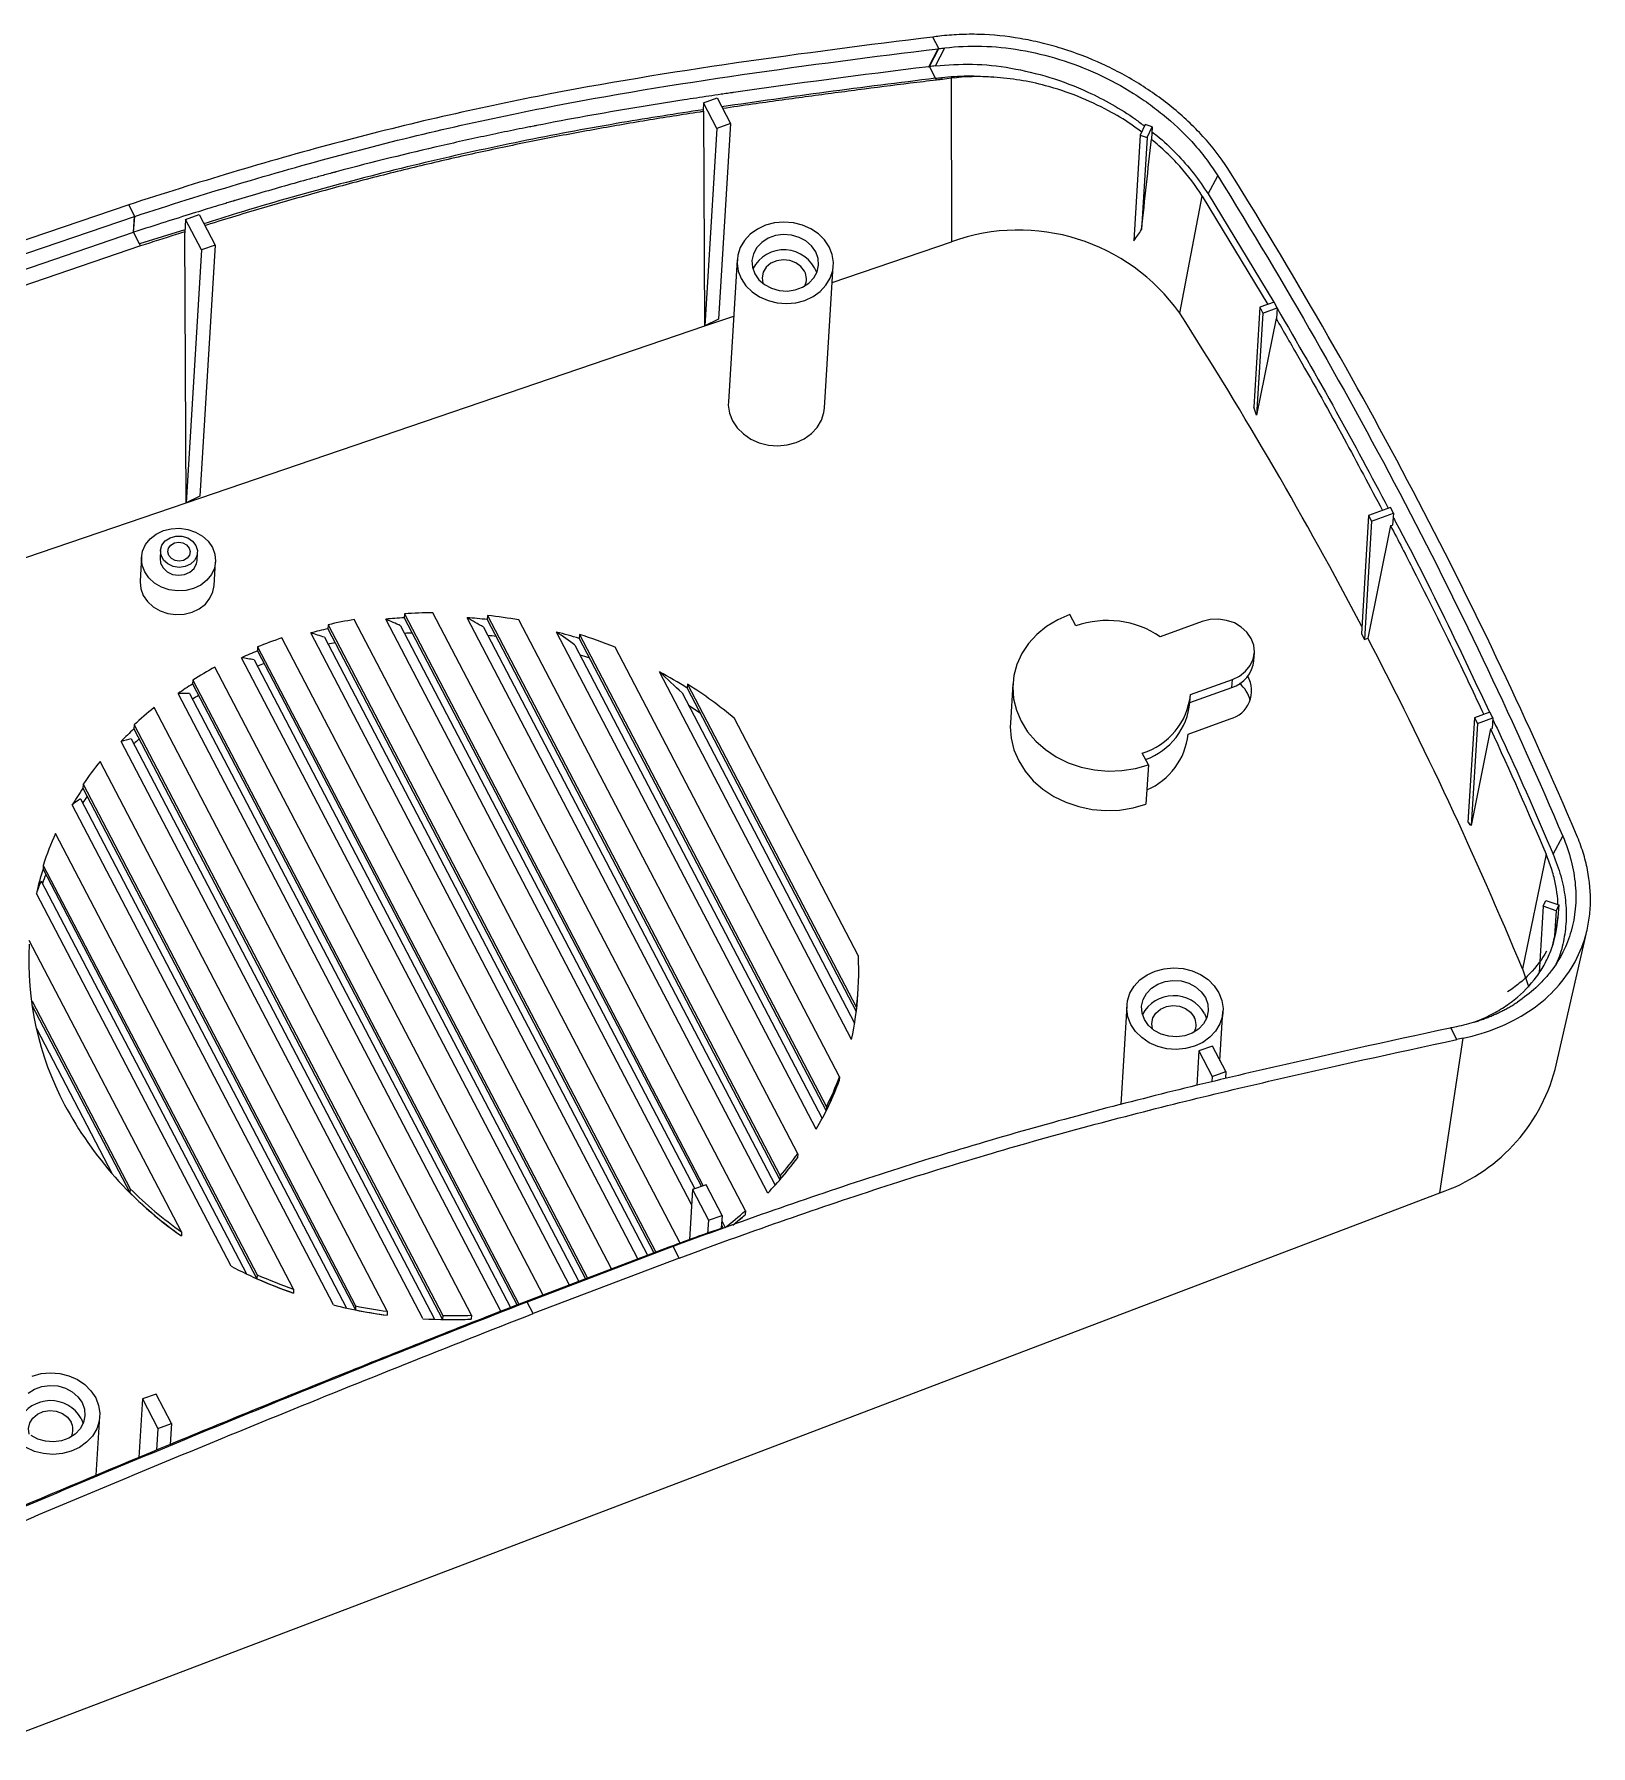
# Model space of a CAD drawing. Header units: inches. Extents: x 1181 to 2938, y 573 to 1158.
# Drawn here: x 1656.3 to 1761.3, y 720.4 to 835.9 of the extents above; entities that cross this region are included whole.
import ezdxf

# ---------------------------------------------------------------- set-up
doc = ezdxf.new("R2010")
doc.units = ezdxf.units.IN

msp = doc.modelspace()

# ---------------------------------------------------------------- linework, layer by layer
at = {"color": 7, "linetype": 'Continuous', "lineweight": 15}
for p, q in [((1716.631, 833.666), (1717.27, 834.884)), ((1716.676, 833.671), (1717.315, 834.89)), ((1717.315, 834.89), (1716.907, 835.671)), ((1717.075, 833.721), (1717.716, 834.939)), ((1716.631, 833.666), (1716.676, 833.671)), ((1717.086, 832.886), (1716.676, 833.671)), ((1717.143, 832.766), (1717.086, 832.886)), ((1717.551, 832.816), (1717.494, 832.936)), ((1718.137, 832.888), (1718.162, 821.864)), ((1701.434, 831.234), (1701.404, 830.738)), ((1701.434, 831.234), (1702.347, 831.563)), ((1702.338, 829.504), (1701.434, 831.234)), ((1702.347, 831.563), (1703.25, 829.833)), ((1701.449, 830.651), (1701.404, 830.738)), ((1701.519, 816.191), (1701.449, 830.651)), ((1702.338, 829.504), (1701.519, 816.191)), ((1703.25, 829.833), (1702.338, 829.504)), ((1703.25, 829.833), (1702.439, 816.639)), ((1730.894, 829.051), (1730.456, 821.934)), ((1731.225, 829.777), (1730.894, 829.051)), ((1730.894, 829.051), (1731.361, 828.892)), ((1731.361, 828.892), (1730.979, 822.681)), ((1731.691, 829.617), (1731.225, 829.777)), ((1731.361, 828.892), (1731.691, 829.617)), ((1731.691, 829.617), (1731.639, 828.771)), ((1735.469, 825.085), (1736.119, 826.305)), ((1662.675, 824.352), (1652.659, 820.938)), ((1663.082, 823.572), (1662.675, 824.352)), ((1733.55, 817.057), (1735.073, 824.942)), ((1735.073, 824.942), (1739.483, 817.638)), ((1735.469, 825.085), (1739.887, 817.783)), ((1653.066, 820.158), (1663.063, 823.566)), ((1662.996, 822.501), (1663.082, 823.572)), ((1662.998, 822.501), (1663.063, 823.566)), ((1666.505, 823.374), (1666.448, 822.456)), ((1666.505, 823.374), (1667.417, 823.703)), ((1667.584, 821.308), (1666.505, 823.374)), ((1667.417, 823.703), (1668.497, 821.637)), ((1653.017, 819.099), (1662.997, 822.501)), ((1663.407, 821.714), (1662.997, 822.5)), ((1666.536, 804.266), (1666.448, 822.456)), ((1710.121, 819.123), (1718.162, 821.864)), ((1663.475, 821.577), (1653.496, 818.175)), ((1663.475, 821.577), (1663.407, 821.714)), ((1667.584, 821.308), (1666.536, 804.266)), ((1668.497, 821.637), (1667.456, 804.714)), ((1668.497, 821.637), (1667.584, 821.308)), ((1703.702, 820.643), (1703.113, 811.057)), ((1709.6, 810.658), (1710.19, 820.244)), ((1738.957, 817.448), (1738.543, 810.713)), ((1739.917, 817.794), (1738.957, 817.448)), ((1738.957, 817.448), (1739.161, 817.058)), ((1739.161, 817.058), (1740.12, 817.404)), ((1740.12, 817.404), (1739.917, 817.794)), ((1740.12, 817.404), (1740.077, 816.696)), ((1666.536, 804.266), (1701.519, 816.191)), ((1701.519, 816.191), (1703.469, 816.855)), ((1702.439, 816.639), (1701.519, 816.191)), ((1739.161, 817.058), (1738.737, 810.169)), ((1740.047, 816.692), (1738.737, 810.169)), ((1740.047, 816.692), (1740.077, 816.696)), ((1667.456, 804.714), (1666.536, 804.266)), ((1634.432, 793.323), (1666.536, 804.266)), ((1746.291, 803.411), (1745.8, 795.423)), ((1747.755, 803.939), (1746.291, 803.411)), ((1746.291, 803.411), (1746.495, 803.021)), ((1746.495, 803.021), (1747.959, 803.549)), ((1747.959, 803.549), (1747.755, 803.939)), ((1747.959, 803.549), (1747.909, 802.741)), ((1746.495, 803.021), (1746.004, 795.033)), ((1747.769, 802.718), (1746.245, 795.12)), ((1747.769, 802.718), (1747.909, 802.741)), ((1663.534, 800.583), (1663.436, 798.985)), ((1664.814, 801.038), (1664.782, 800.506)), ((1667.277, 800.352), (1667.31, 800.885)), ((1668.426, 798.678), (1668.525, 800.276)), ((1681.267, 796.776), (1681.25, 796.51)), ((1681.25, 796.51), (1701.289, 758.156)), ((1681.267, 796.776), (1701.42, 758.203)), ((1704.256, 756.51), (1683.185, 796.841)), ((1705.763, 757.7), (1685.489, 796.504)), ((1686.868, 796.653), (1686.852, 796.387)), ((1686.868, 796.653), (1706.607, 758.874)), ((1726.546, 795.95), (1726.138, 796.73)), ((1697.007, 753.263), (1674.949, 795.481)), ((1676.117, 796.033), (1676.101, 795.767)), ((1676.101, 795.767), (1698.092, 753.676)), ((1676.117, 796.033), (1698.222, 753.726)), ((1699.883, 754.283), (1677.886, 796.384)), ((1700.629, 756.928), (1680.003, 796.407)), ((1681.008, 795.963), (1700.845, 757.996)), ((1686.59, 795.878), (1706.259, 758.232)), ((1686.852, 796.387), (1706.59, 758.608)), ((1707.786, 760.353), (1688.974, 796.358)), ((1709.041, 762.024), (1691.53, 795.54)), ((1693.074, 795.373), (1693.058, 795.106)), ((1693.074, 795.373), (1709.72, 763.514)), ((1735.069, 796.243), (1732.239, 795.223)), ((1745.8, 795.423), (1746.004, 795.033)), ((1671.362, 794.536), (1671.346, 794.27)), ((1671.346, 794.27), (1693.473, 751.919)), ((1671.362, 794.536), (1693.603, 751.968)), ((1695.231, 752.588), (1672.995, 795.147)), ((1675.875, 795.189), (1697.652, 753.509)), ((1692.767, 794.653), (1709.441, 762.74)), ((1693.058, 795.106), (1709.703, 763.248)), ((1710.609, 765.549), (1695.471, 794.522)), ((1738.55, 793.608), (1738.583, 794.14)), ((1746.004, 795.033), (1746.245, 795.12)), ((1690.612, 750.83), (1668.487, 793.177)), ((1692.388, 751.506), (1670.283, 793.812)), ((1671.135, 793.664), (1693.033, 751.751)), ((1666.991, 792.305), (1666.974, 792.038)), ((1666.974, 792.038), (1688.887, 750.099)), ((1666.991, 792.305), (1688.984, 750.21)), ((1711.418, 768.072), (1698.472, 792.852)), ((1700.358, 792.031), (1700.341, 791.765)), ((1700.358, 792.031), (1711.756, 770.216)), ((1722.299, 792.06), (1722.135, 789.397)), ((1734.276, 791.324), (1737.106, 792.344)), ((1737.074, 791.811), (1737.106, 792.344)), ((1687.774, 749.737), (1666.005, 791.403)), ((1666.778, 791.403), (1688.417, 749.988)), ((1699.987, 791.432), (1711.626, 769.156)), ((1700.341, 791.765), (1711.739, 769.949)), ((1734.243, 790.791), (1737.074, 791.811)), ((1734.243, 790.791), (1734.276, 791.324)), ((1685.787, 749.468), (1664.378, 790.444)), ((1711.876, 773.721), (1703.523, 789.709)), ((1734.112, 788.661), (1736.943, 789.681)), ((1753.421, 789.764), (1752.989, 782.725)), ((1754.467, 790.141), (1753.421, 789.764)), ((1753.421, 789.764), (1753.625, 789.375)), ((1753.625, 789.375), (1754.671, 789.751)), ((1754.671, 789.751), (1754.467, 790.141)), ((1754.671, 789.751), (1754.626, 789.027)), ((1663.035, 789.278), (1663.018, 789.012)), ((1663.018, 789.012), (1683.828, 749.183)), ((1663.035, 789.278), (1683.844, 749.449)), ((1753.625, 789.375), (1753.202, 782.485)), ((1754.511, 789.008), (1753.202, 782.485)), ((1754.511, 789.008), (1754.626, 789.027)), ((1682.499, 749.236), (1662.157, 788.169)), ((1662.84, 788.343), (1683.292, 749.198)), ((1731.435, 786.592), (1731.027, 787.372)), ((1680.11, 749.735), (1660.735, 786.817)), ((1731.435, 786.592), (1731.271, 783.93)), ((1659.589, 785.274), (1659.573, 785.008)), ((1659.573, 785.008), (1677.954, 749.827)), ((1659.589, 785.274), (1677.97, 750.093)), ((1676.478, 750.16), (1658.858, 783.885)), ((1659.418, 784.294), (1677.361, 749.953)), ((1673.791, 751.231), (1657.735, 781.961)), ((1758.734, 780.556), (1759.384, 781.776)), ((1758.263, 780.557), (1756.66, 772.825)), ((1656.908, 779.808), (1656.891, 779.542)), ((1656.891, 779.542), (1671.316, 751.933)), ((1656.908, 779.808), (1671.333, 752.2)), ((1656.777, 778.75), (1670.622, 752.252)), ((1669.576, 752.772), (1656.441, 777.913)), ((1758.066, 777.044), (1757.791, 772.57)), ((1758.066, 777.044), (1758.245, 777.436)), ((1758.93, 776.749), (1758.066, 777.044)), ((1758.245, 777.436), (1759.109, 777.141)), ((1759.109, 777.141), (1758.93, 776.749)), ((1759.109, 777.141), (1759.057, 776.295)), ((1758.93, 776.749), (1758.826, 775.056)), ((1666.241, 755.083), (1655.966, 774.749)), ((1758.826, 775.056), (1758.642, 774.268)), ((1758.866, 766.047), (1761.026, 775.467)), ((1711.85, 771.158), (1711.867, 771.424)), ((1656.14, 770.381), (1662.748, 757.734)), ((1656.157, 770.648), (1662.765, 758)), ((1711.756, 770.216), (1711.739, 769.949)), ((1729.982, 770.344), (1729.571, 763.669)), ((1736.266, 766.642), (1736.469, 769.945)), ((1656.441, 768.795), (1661.559, 759)), ((1735.214, 769.82), (1735.349, 769.48)), ((1752.233, 768.058), (1751.825, 768.839)), ((1735.753, 767.624), (1734.841, 767.295)), ((1736.657, 765.895), (1735.753, 767.624)), ((1751.091, 757.723), (1752.659, 768.149)), ((1734.841, 767.295), (1734.697, 764.955)), ((1734.841, 767.295), (1735.744, 765.566)), ((1710.609, 765.549), (1710.592, 765.283)), ((1735.744, 765.566), (1735.722, 765.203)), ((1735.744, 765.566), (1736.657, 765.895)), ((1736.657, 765.895), (1736.628, 765.423)), ((1709.72, 763.514), (1709.703, 763.248)), ((1707.786, 760.353), (1707.77, 760.087)), ((1706.607, 758.874), (1706.59, 758.608)), ((1653.095, 720.432), (1751.091, 757.723)), ((1662.765, 758), (1662.748, 757.734)), ((1700.692, 757.941), (1700.484, 754.561)), ((1701.604, 758.27), (1700.692, 757.941)), ((1700.692, 757.941), (1701.771, 755.875)), ((1702.684, 756.204), (1701.604, 758.27)), ((1701.771, 755.875), (1702.684, 756.204)), ((1702.684, 756.204), (1702.63, 755.331)), ((1704.256, 756.51), (1704.24, 756.244)), ((1666.241, 755.083), (1666.225, 754.817)), ((1701.771, 755.875), (1701.715, 754.957)), ((1702.644, 755.562), (1702.767, 755.327)), ((1702.661, 755.828), (1702.889, 755.391)), ((1698.809, 753.949), (1689.002, 750.217)), ((1699.361, 754.094), (1689.537, 750.355)), ((1699.787, 753.321), (1699.379, 754.101)), ((1699.787, 753.321), (1689.944, 749.575)), ((1671.333, 752.2), (1671.316, 751.933)), ((1673.791, 751.231), (1673.774, 750.965)), ((1689.537, 750.355), (1689.52, 750.349)), ((1689.944, 749.575), (1689.537, 750.355)), ((1677.97, 750.093), (1677.954, 749.827)), ((1680.11, 749.735), (1680.093, 749.469)), ((1683.844, 749.449), (1683.828, 749.183)), ((1685.787, 749.468), (1685.77, 749.202)), ((1663.599, 743.826), (1663.357, 739.877)), ((1664.512, 744.155), (1663.599, 743.826)), ((1663.599, 743.826), (1664.637, 741.839)), ((1665.55, 742.168), (1664.512, 744.155)), ((1659.464, 742.51), (1659.599, 742.17)), ((1660.476, 738.675), (1660.72, 742.635)), ((1664.637, 741.839), (1664.547, 740.371)), ((1664.637, 741.839), (1665.55, 742.168)), ((1665.55, 742.168), (1665.463, 740.75)), ((1665.463, 740.75), (1665.463, 740.75))]:
    msp.add_line(p, q, dxfattribs=at)
at = {"color": 8, "linetype": 'Continuous', "lineweight": 15}
for p, q in [((1666.461, 822.672), (1663.407, 821.714)), ((1753.515, 769.27), (1754.167, 769.554))]:
    msp.add_line(p, q, dxfattribs=at)
at = {"color": 7, "linetype": 'Continuous', "lineweight": 15, "flags": 128}
for points in [[(1717.27, 834.884), (1717.293, 834.887), (1717.304, 834.889), (1717.315, 834.89)], [(1663.063, 823.566), (1663.074, 823.57), (1663.082, 823.572)], [(1709.912, 821.513), (1709.597, 821.987), (1709.179, 822.401), (1708.676, 822.741), (1708.107, 822.992), (1707.493, 823.145), (1706.858, 823.194), (1706.226, 823.138), (1705.622, 822.978), (1705.068, 822.721), (1704.587, 822.376), (1704.197, 821.957), (1703.912, 821.479), (1703.744, 820.962), (1703.699, 820.425), (1703.778, 819.889), (1703.98, 819.374), (1704.295, 818.9), (1704.712, 818.486), (1705.215, 818.146), (1705.785, 817.895), (1706.399, 817.742), (1707.034, 817.693), (1707.666, 817.749), (1708.27, 817.909), (1708.823, 818.166), (1709.304, 818.511), (1709.695, 818.93), (1709.98, 819.407), (1710.148, 819.924), (1710.193, 820.461), (1710.113, 820.998), (1709.912, 821.513)], [(1708.999, 821.184), (1708.72, 821.582), (1708.338, 821.914), (1707.875, 822.161), (1707.358, 822.308), (1706.817, 822.347), (1706.283, 822.274), (1705.788, 822.096), (1705.361, 821.821), (1705.025, 821.467), (1704.801, 821.053), (1704.702, 820.603), (1704.733, 820.144), (1704.892, 819.703), (1705.171, 819.305), (1705.554, 818.972), (1706.017, 818.726), (1706.534, 818.579), (1707.075, 818.54), (1707.608, 818.612), (1708.103, 818.791), (1708.531, 819.065), (1708.867, 819.42), (1709.091, 819.834), (1709.19, 820.284), (1709.159, 820.742), (1708.999, 821.184)], [(1708.249, 819.872), (1708.008, 820.195), (1707.667, 820.445), (1707.256, 820.601), (1706.812, 820.647), (1706.373, 820.582), (1705.98, 820.409), (1705.667, 820.145), (1705.461, 819.812), (1705.382, 819.441), (1705.436, 819.065), (1705.438, 819.057)], [(1703.113, 811.057), (1703.109, 810.839), (1703.189, 810.303), (1703.39, 809.788), (1703.706, 809.314), (1704.123, 808.9), (1704.626, 808.56), (1705.195, 808.309), (1705.81, 808.156), (1706.445, 808.107), (1707.077, 808.163), (1707.681, 808.323), (1708.234, 808.58), (1708.715, 808.925), (1709.105, 809.344), (1709.39, 809.822), (1709.558, 810.339), (1709.6, 810.658)], [(1668.311, 801.252), (1668.48, 800.797), (1668.527, 800.324), (1668.448, 799.857), (1668.248, 799.418), (1667.937, 799.03), (1667.53, 798.711), (1667.048, 798.48), (1666.515, 798.345), (1665.957, 798.316), (1665.403, 798.392), (1664.881, 798.57), (1664.416, 798.842), (1664.032, 799.193), (1663.748, 799.607), (1663.578, 800.061), (1663.532, 800.534), (1663.61, 801.002), (1663.81, 801.44), (1664.122, 801.829), (1664.529, 802.147), (1665.011, 802.379), (1665.544, 802.513), (1666.102, 802.543), (1666.656, 802.466), (1667.178, 802.288), (1667.643, 802.016), (1668.027, 801.665), (1668.311, 801.252)], [(1667.203, 801.373), (1667.306, 801.034), (1667.275, 800.688), (1667.112, 800.371), (1666.836, 800.118), (1666.475, 799.956), (1666.07, 799.904), (1665.664, 799.966), (1665.301, 800.136), (1665.021, 800.396), (1664.853, 800.716), (1664.816, 801.064), (1664.915, 801.4), (1665.137, 801.689), (1665.46, 801.899), (1665.848, 802.008), (1666.26, 802.003), (1666.65, 801.885), (1666.976, 801.667), (1667.203, 801.373)], [(1666.747, 801.208), (1666.811, 800.966), (1666.762, 800.723), (1666.606, 800.516), (1666.368, 800.377), (1666.082, 800.327), (1665.794, 800.374), (1665.547, 800.51), (1665.378, 800.715), (1665.313, 800.957), (1665.362, 801.201), (1665.518, 801.408), (1665.757, 801.547), (1666.042, 801.596), (1666.33, 801.55), (1666.578, 801.413), (1666.747, 801.208)], [(1664.782, 800.506), (1664.82, 800.184), (1664.988, 799.863), (1665.268, 799.603), (1665.631, 799.433), (1666.037, 799.371), (1666.443, 799.424), (1666.803, 799.585), (1667.08, 799.838), (1667.242, 800.155), (1667.277, 800.352)], [(1663.436, 798.985), (1663.434, 798.936), (1663.48, 798.463), (1663.65, 798.009), (1663.933, 797.596), (1664.317, 797.244), (1664.782, 796.973), (1665.305, 796.794), (1665.859, 796.718), (1666.416, 796.748), (1666.95, 796.882), (1667.432, 797.114), (1667.839, 797.432), (1668.15, 797.82), (1668.35, 798.259), (1668.426, 798.678)], [(1726.138, 796.73), (1725.321, 796.374), (1724.574, 795.922), (1723.913, 795.384), (1723.351, 794.769), (1722.9, 794.091), (1722.569, 793.364), (1722.364, 792.602), (1722.29, 791.821), (1722.348, 791.037), (1722.538, 790.266), (1722.854, 789.523), (1723.292, 788.823), (1723.841, 788.181), (1724.491, 787.61), (1725.228, 787.122), (1726.038, 786.726), (1726.903, 786.43), (1727.807, 786.241), (1728.731, 786.162), (1729.656, 786.195), (1730.564, 786.34), (1731.435, 786.592)], [(1737.106, 792.344), (1737.588, 792.576), (1737.995, 792.894), (1738.307, 793.282), (1738.507, 793.721), (1738.585, 794.189), (1738.539, 794.662), (1738.369, 795.116), (1738.085, 795.529), (1737.701, 795.881), (1737.236, 796.152), (1736.714, 796.331), (1736.16, 796.407), (1735.602, 796.377), (1735.069, 796.243)], [(1693.105, 794.006), (1693.408, 793.909), (1693.741, 793.799)], [(1700.417, 790.61), (1700.87, 790.314), (1701.225, 790.073)], [(1722.135, 789.397), (1722.127, 789.159), (1722.185, 788.374), (1722.374, 787.603), (1722.691, 786.86), (1723.128, 786.16), (1723.677, 785.518), (1724.327, 784.947), (1725.064, 784.459), (1725.874, 784.063), (1726.74, 783.767), (1727.644, 783.578), (1728.567, 783.499), (1729.493, 783.532), (1730.4, 783.677), (1731.271, 783.93)], [(1736.192, 771.214), (1736.393, 770.699), (1736.473, 770.163), (1736.427, 769.626), (1736.259, 769.109), (1735.974, 768.632), (1735.584, 768.212), (1735.103, 767.868), (1734.55, 767.61), (1733.946, 767.45), (1733.314, 767.394), (1732.679, 767.443), (1732.065, 767.596), (1731.495, 767.848), (1730.992, 768.187), (1730.575, 768.601), (1730.259, 769.075), (1730.058, 769.59), (1729.979, 770.127), (1730.024, 770.664), (1730.192, 771.181), (1730.477, 771.658), (1730.867, 772.077), (1731.348, 772.422), (1731.901, 772.679), (1732.505, 772.839), (1733.137, 772.895), (1733.772, 772.846), (1734.387, 772.693), (1734.956, 772.442), (1735.459, 772.103), (1735.876, 771.688), (1736.192, 771.214)], [(1756.66, 772.825), (1757.021, 771.783), (1757.073, 771.592)], [(1735.279, 770.885), (1735.439, 770.444), (1735.47, 769.985), (1735.371, 769.535), (1735.147, 769.121), (1734.811, 768.767), (1734.383, 768.492), (1733.888, 768.314), (1733.355, 768.242), (1732.814, 768.28), (1732.296, 768.427), (1731.833, 768.674), (1731.451, 769.006), (1731.172, 769.404), (1731.012, 769.846), (1730.981, 770.305), (1731.081, 770.754), (1731.305, 771.168), (1731.64, 771.523), (1732.068, 771.797), (1732.563, 771.976), (1733.097, 772.048), (1733.638, 772.009), (1734.155, 771.862), (1734.618, 771.616), (1735, 771.283), (1735.279, 770.885)], [(1731.718, 768.758), (1731.715, 768.766), (1731.662, 769.143), (1731.741, 769.513), (1731.946, 769.846), (1732.26, 770.11), (1732.653, 770.283), (1733.091, 770.349), (1733.536, 770.302), (1733.947, 770.146), (1734.288, 769.896), (1734.529, 769.573)], [(1751.825, 768.839), (1751.814, 768.836), (1751.804, 768.834), (1751.793, 768.832), (1751.782, 768.829)], [(1699.379, 754.101), (1699.369, 754.097), (1699.361, 754.094)], [(1655.891, 744.213), (1656.318, 744.487), (1656.813, 744.666), (1657.347, 744.738), (1657.888, 744.699), (1658.405, 744.552), (1658.868, 744.306), (1659.25, 743.974), (1659.529, 743.575)], [(1656.152, 745.369), (1656.756, 745.529), (1657.388, 745.586), (1658.023, 745.536), (1658.637, 745.383), (1659.207, 745.132), (1659.71, 744.793), (1660.127, 744.378), (1660.442, 743.904)], [(1660.442, 743.904), (1660.643, 743.389), (1660.723, 742.853), (1660.678, 742.316), (1660.51, 741.799), (1660.225, 741.322), (1659.834, 740.903), (1659.353, 740.558), (1658.8, 740.3), (1658.196, 740.14), (1657.564, 740.084), (1656.929, 740.133), (1656.315, 740.287), (1655.745, 740.538)], [(1659.529, 743.575), (1659.689, 743.134), (1659.72, 742.675), (1659.621, 742.225), (1659.397, 741.811), (1659.061, 741.457), (1658.634, 741.182), (1658.138, 741.004), (1657.605, 740.932), (1657.064, 740.97), (1656.547, 741.117), (1656.084, 741.364)], [(1655.968, 741.449), (1655.966, 741.456), (1655.912, 741.833), (1655.991, 742.204), (1656.197, 742.536), (1656.51, 742.8), (1656.903, 742.973), (1657.342, 743.039), (1657.786, 742.992), (1658.197, 742.836), (1658.538, 742.586), (1658.779, 742.263)]]:
    msp.add_lwpolyline(points, dxfattribs=at)
at = {"color": 7, "linetype": 'Continuous', "lineweight": 15}
for centre, radius, start, end in [((1722.684, 809.304), 13.348, 35.5051, 109.80034), ((1706.855, 818.96), 2.361, 20.2921, 152.67134), ((1707.285, 819.355), 1.094, 334.45629, 28.22222), ((1488.705, 660.715), 290.503, 27.73569, 32.55967), ((1683.312, 763.861), 32.713, 93.61366, 95.80659), ((1683.341, 763.916), 32.925, 90.27207, 93.61255), ((1683.326, 763.485), 33.09, 83.88335, 86.25218), ((1683.355, 763.857), 32.984, 80.19004, 83.88481), ((1683.094, 765.136), 31.419, 102.86061, 105.02539), ((1683.208, 764.97), 31.862, 99.61476, 102.85778), ((1683.256, 762.653), 32.857, 92.55762, 93.45482), ((1683.266, 762.47), 33.039, 82.7264, 83.70941), ((1683.508, 764.351), 32.204, 72.74935, 75.57531), ((1683.692, 765.145), 31.65, 68.15105, 72.75654), ((1728.677, 789.989), 6.331, 55.76237, 109.67325), ((1682.472, 766.974), 29.476, 112.17638, 114.42505), ((1682.713, 766.682), 30.078, 108.85031, 112.17205), ((1683.093, 763.792), 31.705, 101.82877, 102.70546), ((1497.874, 665.518), 280.152, 22.52155, 27.55592), ((1681.745, 768.718), 27.821, 118.45937, 122.02718), ((1682.552, 765.554), 29.86, 111.1139, 112.01667), ((1736.464, 793.818), 2.097, 286.90954, 354.23997), ((1681.363, 769.041), 27.127, 122.03305, 124.48155), ((1684.598, 766.842), 29.478, 57.71889, 61.92318), ((1685.386, 768.299), 28.06, 49.7314, 57.75267), ((1736.438, 791.583), 1.967, 284.84908, 29.90582), ((1736.264, 790.42), 2.109, 14.53735, 51.14924), ((1681.531, 767.604), 27.567, 120.88604, 121.86064), ((1729.662, 791.806), 4.639, 287.11439, 354.03373), ((1729.666, 791.258), 4.601, 290.17665, 354.17215), ((1680.301, 770.741), 25.332, 128.94347, 132.96677), ((1679.8, 770.999), 24.619, 132.97428, 135.77868), ((1729.566, 789.116), 4.569, 292.72487, 354.28712), ((1680.042, 769.605), 25.069, 131.67329, 132.77856), ((1678.513, 772.414), 22.879, 140.98653, 145.80105), ((1677.965, 772.514), 22.234, 145.81012, 149.24088), ((1678.234, 771.222), 22.638, 144.24029, 145.5732), ((1676.738, 773.423), 20.833, 155.80578, 162.15242), ((1676.323, 773.289), 20.413, 162.16178, 166.90597), ((1676.498, 772.147), 20.666, 160.05593, 161.84028), ((1676.729, 773.415), 20.807, 177.05816, 207.95042), ((1691.857, 772.654), 20.048, 353.01314, 3.05165), ((1691.802, 772.392), 20.086, 347.58174, 356.47661), ((1691.85, 772.387), 20.038, 353.01145, 356.48141), ((1733.146, 768.633), 2.384, 29.85701, 152.20723), ((1733.565, 769.056), 1.094, 334.45629, 28.22222), ((1690.659, 772.773), 21.294, 329.68358, 339.40561), ((1690.852, 772.69), 21.084, 333.39332, 339.43177), ((1690.869, 772.956), 21.084, 333.39332, 339.43177), ((1747.218, 769.132), 12.049, 288.74616, 345.16465), ((1680.629, 775.57), 25.262, 208.12069, 235.23554), ((1688.822, 773.983), 23.498, 316.13392, 323.74253), ((1689.038, 773.813), 23.222, 319.09786, 323.76663), ((1689.055, 774.079), 23.222, 319.09786, 323.76663), ((1681.89, 777.015), 27.169, 225.20767, 234.78929), ((1681.906, 777.281), 27.169, 225.20767, 234.78929), ((1687.302, 775.824), 25.7, 307.33842, 311.2789), ((1687.399, 775.424), 25.524, 308.85432, 311.2862), ((1687.406, 775.415), 25.512, 309.08879, 311.28636), ((1683.881, 780.22), 30.952, 242.47319, 250.9413), ((1684.009, 780.547), 31.303, 246.07879, 250.91621), ((1684.025, 780.813), 31.303, 246.07879, 250.91621), ((1684.436, 781.957), 32.777, 255.94993, 262.38723), ((1684.454, 782.066), 32.888, 258.60162, 262.38142), ((1684.47, 782.333), 32.888, 258.60162, 262.38142), ((1684.479, 782.222), 33.046, 266.56398, 272.23892), ((1684.48, 782.18), 33.003, 268.86809, 272.24082), ((1684.496, 782.446), 33.003, 268.86809, 272.24082), ((1657.396, 741.323), 2.384, 29.85701, 152.20723), ((1657.816, 741.746), 1.094, 334.45629, 28.22222)]:
    msp.add_arc(centre, radius, start, end, dxfattribs=at)
for centre, start_param, end_param in [((1684.324, 779.716), 1.8189256, 1.8595559), ((1683.989, 774.278), 2.2059979, 2.24194), ((1684.157, 776.997), 2.0187185, 2.05609), ((1684.491, 782.435), 1.5927282, 1.6402232), ((1683.822, 771.559), 2.3887323, 2.4245374), ((1684.658, 785.154), 1.3025415, 1.368707), ((1683.655, 768.84), 2.5732671, 2.6101826), ((1683.488, 766.121), 2.766562, 2.8062324), ((1683.321, 763.402), 2.9791383, 3.0245525), ((1683.154, 760.683), 3.2339138, 3.2934668)]:
    msp.add_ellipse(centre, major_axis=(25.671, -19.236), ratio=0.4596126, start_param=start_param, end_param=end_param, dxfattribs=at)
for points in [[(1717.352, 835.725), (1717.204, 835.707), (1717.056, 835.689), (1716.907, 835.671)], [(1717.315, 834.89), (1717.448, 834.906), (1717.582, 834.923), (1717.716, 834.939)], [(1717.075, 833.721), (1716.942, 833.704), (1716.809, 833.688), (1716.676, 833.671)], [(1717.086, 832.886), (1717.222, 832.903), (1717.358, 832.92), (1717.494, 832.936)], [(1718.137, 832.888), (1717.942, 832.864), (1717.746, 832.84), (1717.551, 832.816)], [(1721.02, 832.963), (1720.032, 833.027), (1719.065, 833.001), (1718.137, 832.888)], [(1730.979, 822.681), (1731.199, 824.712), (1731.419, 826.742), (1731.639, 828.771)], [(1760.315, 781.863), (1757.098, 789.415), (1749.99, 804.408), (1741.546, 819.182), (1736.986, 826.513)], [(1730.456, 821.934), (1730.64, 822.178), (1730.813, 822.428), (1730.979, 822.681)], [(1738.737, 810.169), (1738.672, 810.35), (1738.608, 810.532), (1738.543, 810.713)], [(1754.511, 789.008), (1755.809, 786.199), (1757.059, 783.382), (1758.263, 780.557)], [(1753.202, 782.485), (1753.131, 782.564), (1753.06, 782.644), (1752.989, 782.725)], [(1759.057, 776.295), (1758.983, 775.888), (1758.907, 775.476), (1758.826, 775.056)], [(1752.208, 768.921), (1752.08, 768.893), (1751.953, 768.866), (1751.825, 768.839)], [(1753.49, 769.26), (1753.076, 769.128), (1752.649, 769.015), (1752.208, 768.921)], [(1752.659, 768.149), (1752.517, 768.119), (1752.375, 768.088), (1752.233, 768.058)], [(1702.152, 755.17), (1701.039, 754.769), (1699.925, 754.362), (1698.809, 753.949)], [(1702.152, 755.17), (1702.312, 755.224), (1702.471, 755.277), (1702.63, 755.331)], [(1665.463, 740.75), (1661.892, 739.274), (1658.322, 737.78), (1654.751, 736.265)]]:
    msp.add_open_spline(points, degree=3, dxfattribs=at)
for points, knots in [([(1736.986, 826.513), (1736.512, 827.277), (1735.965, 828.007), (1735.043, 829.056), (1734.719, 829.398), (1734.036, 830.066), (1733.675, 830.393), (1732.562, 831.332), (1731.775, 831.906), (1730.112, 832.956), (1729.23, 833.433), (1727.442, 834.255), (1726.53, 834.605), (1725.136, 835.038), (1724.664, 835.167), (1723.727, 835.392), (1723.261, 835.488), (1721.868, 835.725), (1720.947, 835.818), (1719.578, 835.858), (1719.123, 835.855), (1718.228, 835.815), (1717.787, 835.779), (1717.352, 835.725)], [0, 0, 0, 0, 0.125, 0.125, 0.1875, 0.1875, 0.25, 0.25, 0.375, 0.375, 0.5, 0.5, 0.625, 0.625, 0.6875, 0.6875, 0.75, 0.75, 0.875, 0.875, 0.9375, 0.9375, 1, 1, 1, 1]), ([(1716.907, 835.671), (1712.511, 835.129), (1708.105, 834.565), (1699.227, 833.277), (1694.756, 832.551), (1687.975, 831.221), (1685.701, 830.737), (1681.128, 829.68), (1678.835, 829.107), (1674.237, 827.878), (1671.931, 827.222), (1667.308, 825.838), (1664.991, 825.109), (1662.675, 824.352)], [0, 0, 0, 0, 0.25, 0.25, 0.5, 0.5, 0.625, 0.625, 0.75, 0.75, 0.875, 0.875, 1, 1, 1, 1]), ([(1663.082, 823.572), (1667.71, 825.084), (1672.333, 826.48), (1679.233, 828.324), (1681.525, 828.897), (1686.09, 829.953), (1688.362, 830.436), (1695.14, 831.766), (1699.609, 832.493), (1708.477, 833.779), (1712.879, 834.343), (1717.27, 834.884)], [0, 0, 0, 0, 0.25, 0.25, 0.375, 0.375, 0.5, 0.5, 0.75, 0.75, 1, 1, 1, 1]), ([(1717.716, 834.939), (1718.532, 835.039), (1719.364, 835.076), (1721.062, 835.027), (1721.927, 834.942), (1723.692, 834.643), (1724.567, 834.433), (1726.298, 833.896), (1727.155, 833.569), (1728.851, 832.791), (1729.665, 832.35), (1730.83, 831.616), (1731.21, 831.358), (1731.95, 830.818), (1732.312, 830.535), (1733.363, 829.649), (1734.001, 829.026), (1734.867, 828.042), (1735.14, 827.706), (1735.654, 827.018), (1735.896, 826.664), (1736.119, 826.305)], [0, 0, 0, 0, 0.125, 0.125, 0.25, 0.25, 0.375, 0.375, 0.5, 0.5, 0.625, 0.625, 0.6875, 0.6875, 0.75, 0.75, 0.875, 0.875, 0.9375, 0.9375, 1, 1, 1, 1]), ([(1716.631, 833.666), (1711.997, 833.095), (1707.645, 832.533), (1703.431, 831.923), (1703.394, 831.918), (1703.324, 831.908), (1703.289, 831.902), (1703.184, 831.887), (1703.114, 831.877), (1702.905, 831.846), (1702.765, 831.826), (1702.347, 831.764), (1702.068, 831.723), (1701.233, 831.598), (1700.677, 831.514), (1699.015, 831.257), (1697.91, 831.08), (1694.602, 830.53), (1692.402, 830.136), (1690.141, 829.693), (1690.111, 829.687), (1690.046, 829.675), (1690.014, 829.668), (1689.917, 829.649), (1689.852, 829.636), (1689.657, 829.598), (1689.527, 829.572), (1689.135, 829.494), (1688.873, 829.441), (1688.084, 829.28), (1687.553, 829.17), (1685.946, 828.83), (1684.855, 828.59), (1681.503, 827.821), (1679.168, 827.246), (1676.652, 826.574), (1676.639, 826.571), (1676.606, 826.562), (1676.589, 826.558), (1676.54, 826.545), (1676.507, 826.536), (1676.409, 826.509), (1676.343, 826.492), (1676.144, 826.438), (1676.011, 826.402), (1675.61, 826.294), (1675.341, 826.22), (1674.523, 825.996), (1673.967, 825.84), (1672.263, 825.358), (1671.08, 825.014), (1669.831, 824.64), (1669.828, 824.64), (1669.815, 824.636), (1669.809, 824.634), (1669.79, 824.628), (1669.778, 824.625), (1669.74, 824.613), (1669.714, 824.606), (1669.637, 824.582), (1669.585, 824.567), (1669.428, 824.519), (1669.32, 824.487), (1668.99, 824.388), (1668.76, 824.318), (1668.04, 824.098), (1667.519, 823.938), (1665.828, 823.411), (1664.525, 822.998), (1662.997, 822.5)], [0.00027244, 0.00027244, 0.00027244, 0.00027244, 0.25027244, 0.25027244, 0.25222557, 0.25222557, 0.25417869, 0.25417869, 0.25808494, 0.25808494, 0.26589744, 0.26589744, 0.28152244, 0.28152244, 0.31277244, 0.31277244, 0.37527244, 0.37527244, 0.50027244, 0.50027244, 0.50222557, 0.50222557, 0.50417869, 0.50417869, 0.50808494, 0.50808494, 0.51589744, 0.51589744, 0.53152244, 0.53152244, 0.56277244, 0.56277244, 0.62527244, 0.62527244, 0.75027244, 0.75027244, 0.751249, 0.751249, 0.75222557, 0.75222557, 0.75417869, 0.75417869, 0.75808494, 0.75808494, 0.76589744, 0.76589744, 0.78152244, 0.78152244, 0.81277244, 0.81277244, 0.87527244, 0.87527244, 0.87576072, 0.87576072, 0.876249, 0.876249, 0.87722557, 0.87722557, 0.87917869, 0.87917869, 0.88308494, 0.88308494, 0.89089744, 0.89089744, 0.90652244, 0.90652244, 0.93777244, 0.93777244, 1, 1, 1, 1]), ([(1717.075, 833.721), (1717.899, 833.784), (1719.546, 833.911), (1722.161, 833.63), (1724.792, 833.004), (1727.094, 832.126), (1729.011, 831.133), (1730.292, 830.354), (1730.971, 829.821), (1731.173, 829.663)], [0, 0, 0, 0, 0.1779602, 0.3560338, 0.5340685, 0.7122033, 0.8313295, 0.9499206, 1, 1, 1, 1]), ([(1717.143, 832.766), (1716.554, 832.693), (1714.79, 832.475), (1711.845, 832.102), (1708.303, 831.635), (1705.262, 831.215), (1703.399, 830.941), (1702.724, 830.841)], [0, 0, 0, 0, 0.1229141, 0.3687431, 0.6145732, 0.8604047, 1, 1, 1, 1]), ([(1717.551, 832.816), (1717.517, 832.812), (1717.483, 832.808), (1717.449, 832.803), (1717.415, 832.799), (1717.381, 832.795), (1717.347, 832.791), (1717.279, 832.782), (1717.211, 832.774), (1717.143, 832.766)], [0, 0, 0, 0, 0.00011689885, 0.00011689885, 0.00011689885, 0.00023379769, 0.00023379769, 0.00023379769, 0.000467569, 0.000467569, 0.000467569, 0.000467569]), ([(1717.494, 832.936), (1718.059, 833.006), (1718.641, 833.043), (1719.822, 833.052), (1720.421, 833.023), (1721.02, 832.963)], [0, 0, 0, 0, 0.093355, 0.093355, 0.18671001, 0.18671001, 0.18671001, 0.18671001]), ([(1730.986, 829.253), (1730.746, 829.434), (1730.042, 829.967), (1728.612, 830.802), (1726.69, 831.711), (1724.668, 832.376), (1722.758, 832.8), (1721.603, 832.909), (1721.02, 832.963)], [0, 0, 0, 0, 0.083158, 0.2435156, 0.4504652, 0.6628465, 0.8301279, 1, 1, 1, 1]), ([(1701.449, 830.651), (1701.36, 830.637), (1700.079, 830.442), (1697.601, 830.048), (1693.999, 829.427), (1690.376, 828.745), (1687.34, 828.117), (1684.901, 827.578), (1682.456, 827.013), (1679.388, 826.259), (1675.693, 825.278), (1671.987, 824.226), (1669.357, 823.437), (1667.963, 823.004), (1667.807, 822.956)], [0, 0, 0, 0, 0.0081567, 0.116841, 0.2255272, 0.3342156, 0.442906, 0.4972476, 0.5515893, 0.6602815, 0.7689733, 0.8776636, 0.9863523, 1, 1, 1, 1]), ([(1735.073, 824.942), (1734.636, 825.644), (1734.129, 826.314), (1733.269, 827.273), (1732.965, 827.585), (1732.324, 828.194), (1731.986, 828.49), (1731.639, 828.771)], [0, 0, 0, 0, 0.5, 0.5, 0.75, 0.75, 1, 1, 1, 1]), ([(1731.671, 829.281), (1731.786, 829.195), (1732.387, 828.742), (1733.346, 827.806), (1734.529, 826.495), (1735.155, 825.555), (1735.469, 825.085)], [0, 0, 0, 0, 0.0728128, 0.3807054, 0.6902339, 1, 1, 1, 1]), ([(1736.119, 826.305), (1740.657, 819.009), (1744.873, 811.634), (1752.636, 796.775), (1756.183, 789.292), (1759.384, 781.776)], [0, 0, 0, 0, 0.5, 0.5, 1, 1, 1, 1]), ([(1666.453, 822.533), (1666.26, 822.472), (1665.268, 822.159), (1664.275, 821.837), (1663.475, 821.577)], [0, 0, 0, 0, 0.194044, 1, 1, 1, 1]), ([(1740.119, 817.379), (1741.468, 815.055), (1744.066, 810.578), (1746.464, 806.061), (1747.617, 803.889)], [0, 0, 0, 0, 0.5190234, 1, 1, 1, 1]), ([(1740.047, 816.692), (1740.562, 815.803), (1742.127, 813.106), (1744.544, 808.795), (1746.368, 805.359), (1747.223, 803.747)], [0, 0, 0, 0, 0.2069122, 0.6279752, 1, 1, 1, 1]), ([(1747.769, 802.718), (1748.29, 801.712), (1749.786, 798.821), (1751.893, 794.579), (1753.417, 791.337), (1754.049, 789.991)], [0, 0, 0, 0, 0.2378703, 0.6837554, 1, 1, 1, 1]), ([(1747.943, 803.285), (1747.998, 803.183), (1749.385, 800.611), (1751.573, 796.227), (1753.591, 791.931), (1754.437, 790.131)], [0, 0, 0, 0, 0.0232982, 0.5905734, 1, 1, 1, 1]), ([(1754.664, 789.651), (1754.919, 789.116), (1756.36, 786.094), (1757.662, 783.057), (1758.734, 780.556)], [0, 0, 0, 0, 0.1767403, 1, 1, 1, 1]), ([(1752.659, 768.149), (1753.492, 768.328), (1754.276, 768.568), (1755.748, 769.166), (1756.436, 769.524), (1757.713, 770.365), (1758.282, 770.836), (1759.286, 771.878), (1759.72, 772.448), (1760.445, 773.695), (1760.723, 774.352), (1761.016, 775.388), (1761.092, 775.741), (1761.203, 776.465), (1761.238, 776.837), (1761.272, 777.971), (1761.205, 778.736), (1760.973, 779.899), (1760.873, 780.289), (1760.628, 781.073), (1760.482, 781.469), (1760.315, 781.863)], [0, 0, 0, 0, 0.125, 0.125, 0.25, 0.25, 0.375, 0.375, 0.5, 0.5, 0.625, 0.625, 0.6875, 0.6875, 0.75, 0.75, 0.875, 0.875, 0.9375, 0.9375, 1, 1, 1, 1]), ([(1759.384, 781.776), (1759.62, 781.223), (1759.807, 780.671), (1760.088, 779.571), (1760.183, 779.022), (1760.324, 777.389), (1760.226, 776.355), (1759.877, 775.129), (1759.796, 774.887), (1759.612, 774.415), (1759.51, 774.186), (1759.172, 773.514), (1758.906, 773.089), (1758.448, 772.486), (1758.285, 772.291), (1757.938, 771.912), (1757.755, 771.728), (1757.184, 771.202), (1756.771, 770.882), (1756.327, 770.591)], [0, 0, 0, 0, 0.125, 0.125, 0.25, 0.25, 0.5, 0.5, 0.5625, 0.5625, 0.625, 0.625, 0.75, 0.75, 0.8125, 0.8125, 0.875, 0.875, 1, 1, 1, 1]), ([(1759.058, 777.158), (1759.058, 777.206), (1759.058, 777.547), (1758.968, 778.197), (1758.775, 779.126), (1758.525, 779.916), (1758.327, 780.4), (1758.263, 780.557)], [0, 0, 0, 0, 0.04364928, 0.30921119, 0.57477725, 0.861282, 1, 1, 1, 1]), ([(1758.734, 780.556), (1758.92, 780.068), (1759.293, 779.091), (1759.574, 777.628), (1759.65, 776.196), (1759.486, 774.824), (1759.233, 773.797), (1758.97, 773.267), (1758.906, 773.136)], [0, 0, 0, 0, 0.1876033, 0.3754515, 0.5634229, 0.7506331, 0.938647, 1, 1, 1, 1]), ([(1754.167, 769.554), (1754.521, 769.718), (1754.861, 769.899), (1755.513, 770.297), (1755.824, 770.514), (1756.693, 771.203), (1757.195, 771.72), (1757.828, 772.582), (1758.021, 772.886), (1758.357, 773.516), (1758.502, 773.841), (1758.864, 774.843), (1759.011, 775.549), (1759.057, 776.295)], [0, 0, 0, 0, 0.125, 0.125, 0.25, 0.25, 0.5, 0.5, 0.625, 0.625, 0.75, 0.75, 1, 1, 1, 1]), ([(1758.296, 774.012), (1757.985, 773.476), (1757.604, 772.967), (1756.94, 772.274), (1756.703, 772.056), (1756.205, 771.649), (1755.944, 771.461), (1755.667, 771.278)], [0, 0, 0, 0, 0.5, 0.5, 0.75, 0.75, 1, 1, 1, 1]), ([(1753.489, 769.26), (1753.593, 769.293), (1753.8, 769.36), (1754.104, 769.469), (1754.403, 769.584), (1754.696, 769.707), (1754.983, 769.836), (1755.264, 769.972), (1755.54, 770.115), (1755.81, 770.265), (1756.075, 770.421), (1756.246, 770.531), (1756.332, 770.586)], [0, 0, 0, 0, 0.0999786, 0.1998303, 0.2996042, 0.3993496, 0.4991162, 0.5989535, 0.6989111, 0.7990384, 0.899385, 1, 1, 1, 1]), ([(1751.782, 768.829), (1747.58, 767.926), (1743.365, 767.004), (1734.855, 765.03), (1730.558, 763.975), (1724.012, 762.198), (1721.814, 761.574), (1717.388, 760.253), (1715.159, 759.557), (1710.68, 758.099), (1708.428, 757.336), (1703.913, 755.758), (1701.649, 754.94), (1699.379, 754.101)], [0, 0, 0, 0, 0.25, 0.25, 0.5, 0.5, 0.625, 0.625, 0.75, 0.75, 0.875, 0.875, 1, 1, 1, 1]), ([(1753.41, 769.239), (1753.528, 769.284), (1753.786, 769.382), (1754.033, 769.494), (1754.167, 769.554)], [0, 0, 0, 0, 0.4576974, 1, 1, 1, 1]), ([(1699.787, 753.321), (1704.333, 755.002), (1708.853, 756.592), (1715.578, 758.781), (1717.813, 759.478), (1722.242, 760.799), (1724.439, 761.423), (1730.985, 763.2), (1735.289, 764.256), (1743.806, 766.231), (1748.026, 767.154), (1752.233, 768.058)], [0, 0, 0, 0, 0.25, 0.25, 0.375, 0.375, 0.5, 0.5, 0.75, 0.75, 1, 1, 1, 1]), ([(1689.52, 750.349), (1686.659, 749.235), (1683.795, 748.104), (1678.066, 745.814), (1675.2, 744.658), (1669.468, 742.322), (1666.601, 741.143), (1660.868, 738.761), (1658.002, 737.558), (1655.136, 736.342)], [0, 0, 0, 0, 0.25, 0.25, 0.5, 0.5, 0.75, 0.75, 1, 1, 1, 1]), ([(1655.543, 735.562), (1658.411, 736.779), (1661.279, 737.982), (1667.015, 740.365), (1669.882, 741.545), (1675.617, 743.882), (1678.484, 745.04), (1684.216, 747.329), (1687.081, 748.461), (1689.944, 749.575)], [0, 0, 0, 0, 0.25, 0.25, 0.5, 0.5, 0.75, 0.75, 1, 1, 1, 1]), ([(1689.002, 750.217), (1685.083, 748.692), (1681.161, 747.135), (1673.314, 743.975), (1669.388, 742.373), (1665.463, 740.75)], [0, 0, 0, 0, 0.5, 0.5, 1, 1, 1, 1])]:
    msp.add_open_spline(points, degree=3, knots=knots, dxfattribs=at)
at = {"color": 8, "linetype": 'Continuous', "lineweight": 15}
for points, knots in [([(1717.086, 832.886), (1714.63, 832.582), (1709.843, 831.99), (1705.013, 831.299), (1702.661, 830.962)], [0, 0, 0, 0, 0.5129305, 1, 1, 1, 1]), ([(1701.406, 830.768), (1699.586, 830.487), (1695.655, 829.878), (1689.541, 828.74), (1683.076, 827.34), (1676.555, 825.682), (1671.439, 824.245), (1668.497, 823.313), (1667.745, 823.075)], [0, 0, 0, 0, 0.1657262, 0.358077, 0.5501483, 0.7420101, 0.9341189, 1, 1, 1, 1])]:
    msp.add_open_spline(points, degree=3, knots=knots, dxfattribs=at)

doc.saveas('drawing.dxf')
